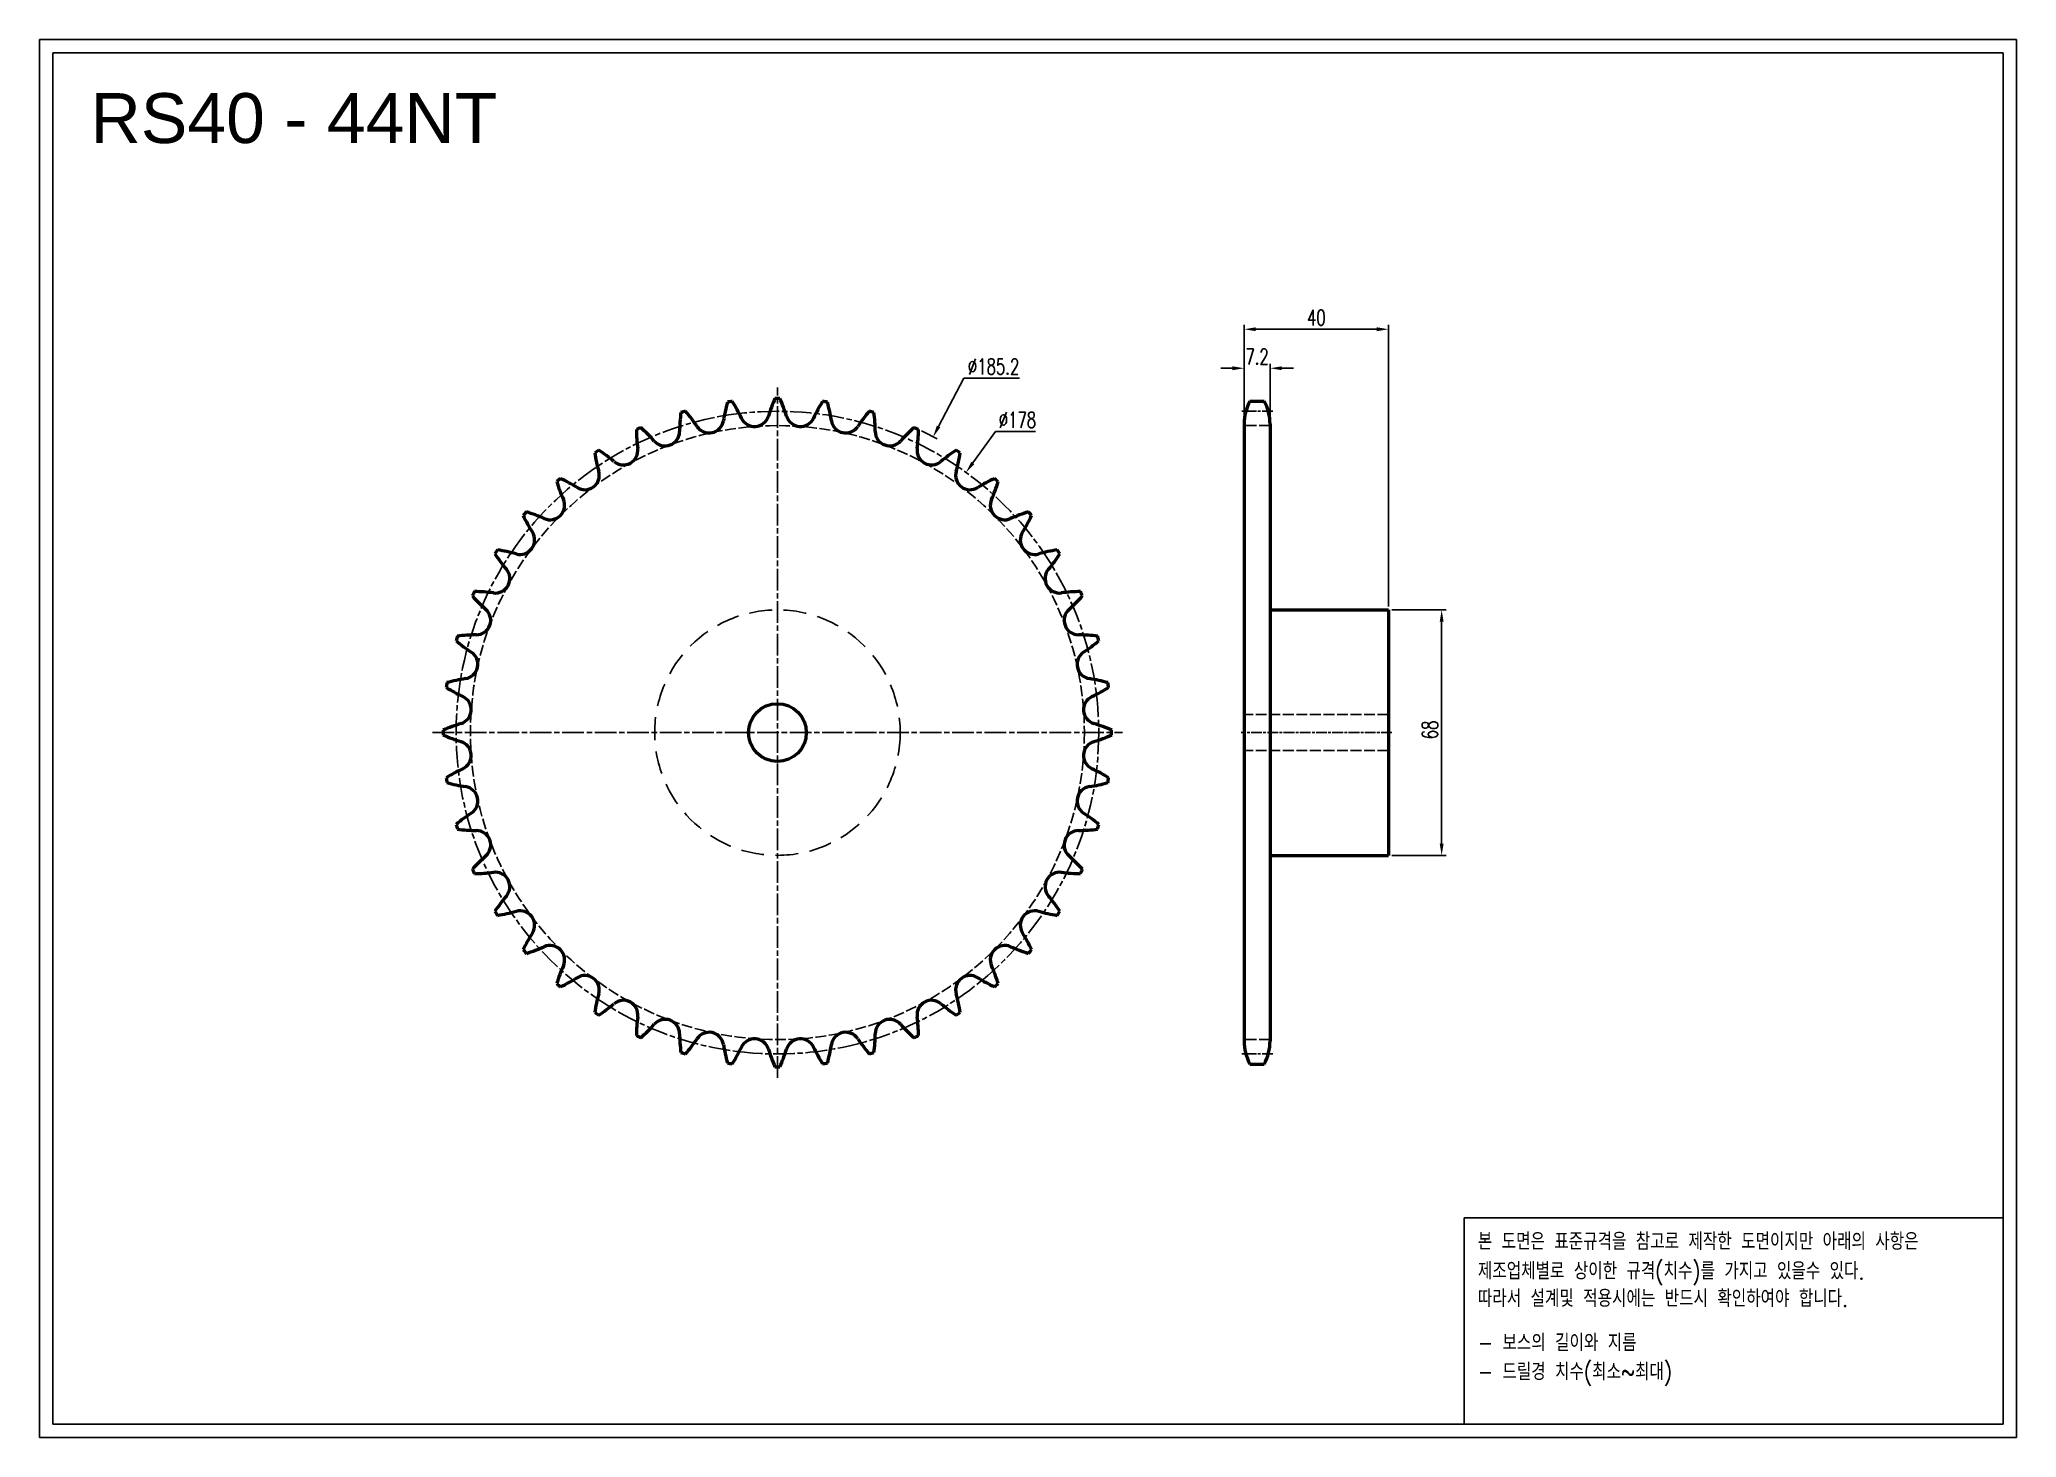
# Model space of a CAD drawing. Header units: millimetres. Extents: x -19411 to -18863, y 2163 to 2550.
import ezdxf

# ---------------------------------------------------------------- set-up
doc = ezdxf.new("R2010")
doc.units = ezdxf.units.MM
for name, pattern in [('AM_ISO02W050', [7.5, 6, -1.5]), ('AM_ISO02W050x2', [3.75, 3, -0.75]), ('AM_ISO08W050', [18, 12, -1.5, 3, -1.5]), ('AM_ISO08W050x2', [9, 6, -0.75, 1.5, -0.75]), ('HIDDEN', [9.525, 6.35, -3.175])]:
    doc.linetypes.add(name, pattern=pattern)
for name, color, linetype, lineweight in [('AM_0N', 7, 'Continuous', 50), ('AM_3N', 6, 'AM_ISO02W050', 25), ('AM_7', 4, 'AM_ISO08W050', 25), ('AM_7N', 4, 'AM_ISO08W050', 25)]:
    doc.layers.add(name, color=color, linetype=linetype, lineweight=lineweight)
doc.layers.add('HL', color=2, linetype='HIDDEN')
doc.layers.add('S-DIM', color=7, linetype='Continuous')
doc.styles.add('HAN', font='ROMANS.shx', dxfattribs={"width": 0.7, "bigfont": 'whgtxt.shx'})
doc.styles.add('HSG', font='SIMPLEX.shx', dxfattribs={"width": 0.7, "bigfont": 'HSG.shx'})
doc.styles.get("Standard").update_dxf_attribs({"font": 'arial.ttf'})
doc.dimstyles.new('APP8', dxfattribs={"dimscale": 1.8, "dimtxt": 2.4, "dimasz": 1.8, "dimexe": 0.7, "dimexo": 0.5, "dimgap": 0.6, "dimtad": 1, "dimtoh": 1, "dimdec": 1, "dimrnd": 0.01, "dimzin": 9, "dimdsep": 46, "dimtxsty": 'HSG', "dimcen": 0, "dimclrd": 1, "dimclre": 1, "dimclrt": 256, "dimazin": 2, "dimtp": 1, "dimtm": 1, "dimtfac": 0.5, "dimtdec": 1, "dimtofl": 0, "dimtmove": 0, "dimatfit": 3, "dimfxl": 0, "dimtvp": 1, "dimtolj": 2, "dimlwd": -1, "dimlwe": -1, "dimarcsym": 0})

# ---------------------------------------------------------------- blocks, each defined once
blk = doc.blocks.new('*D1')
at = {"layer": 'Defpoints', "color": 0, "transparency": 16777216}
for p in [(-19162.96, 2439.93), (-19249.23, 2276.06)]:
    blk.add_point(p, dxfattribs=at)
at = {"layer": 'S-DIM', "color": 1, "transparency": 16777216}
for p, q in [((-19154.42, 2456.16), (-19161.45, 2442.8)), ((-19139.08, 2456.16), (-19154.42, 2456.16))]:
    blk.add_line(p, q, dxfattribs=at)
blk.add_arc((-19206.1, 2358), 92.59, 61.4566, 64.4776, dxfattribs=at)
blk.add_solid([(-19161.93, 2443.05), (-19160.98, 2442.55), (-19162.96, 2439.93)], dxfattribs=at)
at = {"layer": 'S-DIM', "transparency": 16777216, "insert": (-19146.21, 2459.4), "char_height": 4.32, "attachment_point": 5, "style": 'HSG'}
blk.add_mtext('\\A2;∅185.2', dxfattribs=at)
blk = doc.blocks.new('*D2')
at = {"layer": 'Defpoints', "color": 0, "transparency": 16777216}
for p in [(-19153.86, 2430.07), (-19258.33, 2285.92)]:
    blk.add_point(p, dxfattribs=at)
at = {"layer": 'S-DIM', "color": 1, "transparency": 16777216}
for p, q in [((-19145.67, 2441.38), (-19151.96, 2432.7)), ((-19134.65, 2441.38), (-19145.67, 2441.38))]:
    blk.add_line(p, q, dxfattribs=at)
blk.add_solid([(-19152.4, 2433.01), (-19151.52, 2432.38), (-19153.86, 2430.07)], dxfattribs=at)
at = {"layer": 'S-DIM', "transparency": 16777216, "insert": (-19139.62, 2444.62), "char_height": 4.32, "attachment_point": 5, "style": 'HSG'}
blk.add_mtext('\\A2;∅178', dxfattribs=at)
blk = doc.blocks.new('*D3')
at = {"layer": 'Defpoints', "color": 0, "transparency": 16777216}
for p in [(-19069.62, 2458.93), (-19076.82, 2443.41), (-19069.62, 2443.03)]:
    blk.add_point(p, dxfattribs=at)
at = {"layer": 'S-DIM', "color": 1, "transparency": 16777216}
for p, q in [((-19076.82, 2444.31), (-19076.82, 2460.19)), ((-19069.62, 2443.93), (-19069.62, 2460.19)), ((-19080.06, 2458.93), (-19083.3, 2458.93)), ((-19066.38, 2458.93), (-19063.14, 2458.93))]:
    blk.add_line(p, q, dxfattribs=at)
for points in [[(-19080.06, 2459.47), (-19080.06, 2458.39), (-19076.82, 2458.93)], [(-19066.38, 2459.47), (-19066.38, 2458.39), (-19069.62, 2458.93)]]:
    blk.add_solid(points, dxfattribs=at)
at = {"layer": 'S-DIM', "transparency": 16777216, "insert": (-19073.22, 2462.17), "char_height": 4.32, "attachment_point": 5, "style": 'HSG'}
blk.add_mtext('\\A2;7.2', dxfattribs=at)
blk = doc.blocks.new('*D4')
at = {"layer": 'Defpoints', "color": 0, "transparency": 16777216}
for p in [(-19036.82, 2469.73), (-19076.82, 2443.41), (-19036.82, 2392)]:
    blk.add_point(p, dxfattribs=at)
at = {"layer": 'S-DIM', "color": 1, "transparency": 16777216}
for p, q in [((-19076.82, 2444.31), (-19076.82, 2470.99)), ((-19036.82, 2392.9), (-19036.82, 2470.99)), ((-19073.58, 2469.73), (-19040.06, 2469.73))]:
    blk.add_line(p, q, dxfattribs=at)
for points in [[(-19073.58, 2470.27), (-19073.58, 2469.19), (-19076.82, 2469.73)], [(-19040.06, 2470.27), (-19040.06, 2469.19), (-19036.82, 2469.73)]]:
    blk.add_solid(points, dxfattribs=at)
at = {"layer": 'S-DIM', "transparency": 16777216, "insert": (-19056.82, 2472.97), "char_height": 4.32, "attachment_point": 5, "style": 'HSG'}
blk.add_mtext('\\A2;40', dxfattribs=at)
blk = doc.blocks.new('*D5')
at = {"layer": 'Defpoints', "color": 0, "transparency": 16777216}
for p in [(-19036.82, 2392), (-19036.82, 2324), (-19022.09, 2324)]:
    blk.add_point(p, dxfattribs=at)
at = {"layer": 'S-DIM', "color": 1, "transparency": 16777216}
for p, q in [((-19035.92, 2392), (-19020.83, 2392)), ((-19022.09, 2388.76), (-19022.09, 2327.24)), ((-19035.92, 2324), (-19020.83, 2324))]:
    blk.add_line(p, q, dxfattribs=at)
for points in [[(-19022.63, 2388.76), (-19021.55, 2388.76), (-19022.09, 2392)], [(-19022.63, 2327.24), (-19021.55, 2327.24), (-19022.09, 2324)]]:
    blk.add_solid(points, dxfattribs=at)
at = {"layer": 'S-DIM', "transparency": 16777216, "insert": (-19025.33, 2358.75), "char_height": 4.32, "attachment_point": 5, "rotation": 90, "style": 'HSG'}
blk.add_mtext('\\A2;68', dxfattribs=at)
blk = doc.blocks.new('notice1')
at = {"color": 4}
blk.add_lwpolyline([(-22142.12, 1735.9), (-22053.8, 1735.9), (-22053.8, 1702.07), (-22142.12, 1702.07)], close=True, dxfattribs=at)
at = {"color": 4, "style": 'HAN', "width": 0.8}
for s, p in [('본 도면은 표준규격을 참고로 제작한 도면이지만 아래의 사항은', (-22139.9, 1730.62)), ('제조업체별로 상이한 규격(치수)를 가지고 있을수 있다.', (-22139.9, 1725.78)), ('따라서 설계및 적용시에는 반드시 확인하여야 합니다.', (-22139.9, 1721.28)), ('- 보스의 길이와 지름', (-22139.9, 1714.03)), ('- 드릴경 치수(최소~최대)', (-22139.9, 1709.27))]:
    blk.add_text(s, height=2.7949, dxfattribs=at).set_placement(p)

msp = doc.modelspace()

# ---------------------------------------------------------------- linework, layer by layer
for points in [[(-19410.51, 2549.99), (-18862.86, 2549.99), (-18862.86, 2162.75), (-19410.51, 2162.75)], [(-19406.83, 2546.3), (-18866.54, 2546.3), (-18866.54, 2166.44), (-19406.83, 2166.44)]]:
    msp.add_lwpolyline(points, close=True)
at = {"layer": 'AM_0N'}
for p, q in [((-19075.21, 2449.81), (-19071.23, 2449.81)), ((-19076.82, 2443.41), (-19076.82, 2272.58)), ((-19069.62, 2443.41), (-19069.62, 2272.58)), ((-19069.62, 2392), (-19036.82, 2392)), ((-19036.82, 2392), (-19036.82, 2324)), ((-19069.62, 2324), (-19036.82, 2324)), ((-19075.21, 2266.18), (-19071.23, 2266.18))]:
    msp.add_line(p, q, dxfattribs=at)
msp.add_circle((-19206.1, 2358), 8, dxfattribs=at)
for centre, radius, start, end in [((-19177.68, 2437.73), 43.88, 164.3698, 171.25), ((-19206.1, 2358), 92.59, 97.7618, 98.6018), ((-19255.82, 2426.49), 43.88, 25.1136, 31.9938), ((-19166.63, 2432.87), 43.88, 156.188, 163.0682), ((-19206.1, 2358), 92.59, 89.58, 90.42), ((-19245.57, 2432.87), 43.88, 16.9318, 23.812), ((-19156.37, 2426.49), 43.88, 148.0062, 154.8864), ((-19206.1, 2358), 92.59, 81.3982, 82.2382), ((-19234.51, 2437.73), 43.88, 8.75, 15.6302), ((-19063.32, 2443.41), 13.5, 151.7009, 180), ((-19083.12, 2443.41), 13.5, 0, 28.2991), ((-19189.32, 2440.96), 43.88, 172.5516, 179.4318), ((-19206.1, 2358), 92.59, 105.9436, 106.7837), ((-19265.06, 2418.72), 43.88, 33.2955, 40.1756), ((-19225.03, 2445.01), 4.01, 213.2955, 351.25), ((-19212.45, 2446.82), 4.01, 205.1136, 343.0682), ((-19199.74, 2446.82), 4.01, 196.9318, 334.8864), ((-19187.17, 2445.01), 4.01, 188.75, 326.7045), ((-19147.13, 2418.72), 43.88, 139.8244, 146.7045), ((-19206.1, 2358), 92.59, 73.2163, 74.0564), ((-19222.87, 2440.96), 43.88, 0.5682, 7.4484), ((-19206.1, 2358), 92.59, 114.1254, 114.9655), ((-19201.3, 2442.5), 43.88, 180.7335, 187.6136), ((-19273.1, 2409.71), 43.88, 41.4773, 48.3574), ((-19237.22, 2441.43), 4.01, 221.4773, 359.4318), ((-19174.98, 2441.43), 4.01, 180.5682, 318.5227), ((-19139.09, 2409.71), 43.88, 131.6426, 138.5227), ((-19206.1, 2358), 92.59, 65.0345, 65.8746), ((-19210.89, 2442.5), 43.88, 352.3864, 359.2665), ((-19206.1, 2358), 92.59, 122.3073, 123.1473), ((-19213.37, 2442.32), 43.88, 188.9153, 195.7955), ((-19279.78, 2399.65), 43.88, 49.6591, 56.5393), ((-19248.77, 2436.16), 4.01, 229.6591, 7.6136), ((-19163.42, 2436.16), 4.01, 172.3864, 310.3409), ((-19132.41, 2399.65), 43.88, 123.4607, 130.3409), ((-19206.1, 2358), 92.59, 56.8527, 57.6927), ((-19198.82, 2442.32), 43.88, 344.2045, 351.0847), ((-19206.1, 2358), 92.59, 130.4891, 131.3291), ((-19225.3, 2440.43), 43.88, 197.0971, 203.9773), ((-19284.96, 2388.74), 43.88, 57.8409, 64.7211), ((-19259.46, 2429.29), 4.01, 237.8409, 15.7955), ((-19152.73, 2429.29), 4.01, 164.2045, 302.1591), ((-19127.23, 2388.74), 43.88, 115.2789, 122.1591), ((-19186.89, 2440.43), 43.88, 336.0227, 342.9029), ((-19206.1, 2358), 92.59, 48.6709, 49.5109), ((-19269.06, 2420.97), 4.01, 246.0227, 23.9773), ((-19143.13, 2420.97), 4.01, 156.0227, 293.9773), ((-19206.1, 2358), 92.59, 138.6709, 139.5109), ((-19236.84, 2436.86), 43.88, 205.2789, 212.1591), ((-19288.53, 2377.2), 43.88, 66.0227, 72.9029), ((-19123.66, 2377.2), 43.88, 107.0971, 113.9773), ((-19175.36, 2436.86), 43.88, 327.8409, 334.7211), ((-19206.1, 2358), 92.59, 40.4891, 41.3291), ((-19277.38, 2411.36), 4.01, 254.2045, 32.1591), ((-19134.81, 2411.36), 4.01, 147.8409, 285.7955), ((-19206.1, 2358), 92.59, 146.8527, 147.6927), ((-19247.75, 2431.68), 43.88, 213.4607, 220.3409), ((-19290.42, 2365.27), 43.88, 74.2045, 81.0847), ((-19121.77, 2365.27), 43.88, 98.9153, 105.7955), ((-19164.45, 2431.68), 43.88, 319.6591, 326.5393), ((-19206.1, 2358), 92.59, 32.3073, 33.1473), ((-19284.25, 2400.67), 4.01, 262.3864, 40.3409), ((-19127.94, 2400.67), 4.01, 139.6591, 277.6136), ((-19206.1, 2358), 92.59, 155.0345, 155.8746), ((-19257.81, 2425), 43.88, 221.6426, 228.5227), ((-19290.6, 2353.2), 43.88, 82.3864, 89.2665), ((-19121.59, 2353.2), 43.88, 90.7335, 97.6136), ((-19154.38, 2425), 43.88, 311.4773, 318.3574), ((-19206.1, 2358), 92.59, 24.1254, 24.9655), ((-19289.53, 2389.12), 4.01, 270.5682, 48.5227), ((-19122.66, 2389.12), 4.01, 131.4773, 269.4318), ((-19206.1, 2358), 92.59, 163.2163, 164.0564), ((-19266.82, 2416.96), 43.88, 229.8244, 236.7045), ((-19289.06, 2341.22), 43.88, 90.5682, 97.4484), ((-19123.13, 2341.22), 43.88, 82.5516, 89.4318), ((-19145.37, 2416.96), 43.88, 303.2955, 310.1756), ((-19206.1, 2358), 92.59, 15.9436, 16.7837), ((-19293.11, 2376.93), 4.01, 278.75, 56.7045), ((-19119.08, 2376.93), 4.01, 123.2955, 261.25), ((-19206.1, 2358), 92.59, 171.3982, 172.2382), ((-19285.83, 2329.58), 43.88, 98.75, 105.6302), ((-19126.37, 2329.58), 43.88, 74.3698, 81.25), ((-19206.1, 2358), 92.59, 7.7618, 8.6018), ((-19274.59, 2407.72), 43.88, 238.0062, 244.8864), ((-19294.92, 2364.35), 4.01, 286.9318, 64.8864), ((-19117.27, 2364.35), 4.01, 115.1136, 253.0682), ((-19137.6, 2407.72), 43.88, 295.1136, 301.9938), ((-19280.97, 2318.53), 43.88, 106.9318, 113.812), ((-19131.22, 2318.53), 43.88, 66.188, 73.0682), ((-19206.1, 2358), 92.59, 179.58, 180.42), ((-19280.97, 2397.47), 43.88, 246.188, 253.0682), ((-19294.92, 2351.64), 4.01, 295.1136, 73.0682), ((-19117.27, 2351.64), 4.01, 106.9318, 244.8864), ((-19131.22, 2397.47), 43.88, 286.9318, 293.812), ((-19206.1, 2358), 92.59, 359.58, 0.42), ((-19274.59, 2308.27), 43.88, 115.1136, 121.9938), ((-19206.1, 2358), 92.59, 187.7618, 188.6018), ((-19285.83, 2386.41), 43.88, 254.3698, 261.25), ((-19126.37, 2386.41), 43.88, 278.75, 285.6302), ((-19137.6, 2308.27), 43.88, 58.0062, 64.8864), ((-19206.1, 2358), 92.59, 351.3982, 352.2382), ((-19293.11, 2339.07), 4.01, 303.2955, 81.25), ((-19119.08, 2339.07), 4.01, 98.75, 236.7045), ((-19266.82, 2299.03), 43.88, 123.2955, 130.1756), ((-19145.37, 2299.03), 43.88, 49.8244, 56.7045), ((-19206.1, 2358), 92.59, 195.9436, 196.7837), ((-19289.06, 2374.77), 43.88, 262.5516, 269.4318), ((-19289.53, 2326.88), 4.01, 311.4773, 89.4318), ((-19122.66, 2326.88), 4.01, 90.5682, 228.5227), ((-19123.13, 2374.77), 43.88, 270.5682, 277.4484), ((-19206.1, 2358), 92.59, 343.2163, 344.0564), ((-19257.81, 2290.99), 43.88, 131.4773, 138.3574), ((-19154.38, 2290.99), 43.88, 41.6426, 48.5227), ((-19206.1, 2358), 92.59, 204.1254, 204.9655), ((-19290.6, 2362.8), 43.88, 270.7335, 277.6136), ((-19284.25, 2315.32), 4.01, 319.6591, 97.6136), ((-19127.94, 2315.32), 4.01, 82.3864, 220.3409), ((-19121.59, 2362.8), 43.88, 262.3864, 269.2665), ((-19206.1, 2358), 92.59, 335.0345, 335.8746), ((-19247.75, 2284.31), 43.88, 139.6591, 146.5393), ((-19164.45, 2284.31), 43.88, 33.4607, 40.3409), ((-19206.1, 2358), 92.59, 212.3073, 213.1473), ((-19290.42, 2350.72), 43.88, 278.9153, 285.7955), ((-19277.38, 2304.63), 4.01, 327.8409, 105.7955), ((-19134.81, 2304.63), 4.01, 74.2045, 212.1591), ((-19121.77, 2350.72), 43.88, 254.2045, 261.0847), ((-19206.1, 2358), 92.59, 326.8527, 327.6927), ((-19236.84, 2279.14), 43.88, 147.8409, 154.7211), ((-19175.36, 2279.14), 43.88, 25.2789, 32.1591), ((-19206.1, 2358), 92.59, 220.4891, 221.3291), ((-19288.53, 2338.79), 43.88, 287.0971, 293.9773), ((-19269.06, 2295.03), 4.01, 336.0227, 113.9773), ((-19143.13, 2295.03), 4.01, 66.0227, 203.9773), ((-19123.66, 2338.79), 43.88, 246.0227, 252.9029), ((-19206.1, 2358), 92.59, 318.6709, 319.5109), ((-19225.3, 2275.56), 43.88, 156.0227, 162.9029), ((-19284.96, 2327.26), 43.88, 295.2789, 302.1591), ((-19259.46, 2286.71), 4.01, 344.2045, 122.1591), ((-19152.73, 2286.71), 4.01, 57.8409, 195.7955), ((-19127.23, 2327.26), 43.88, 237.8409, 244.7211), ((-19186.89, 2275.56), 43.88, 17.0971, 23.9773), ((-19206.1, 2358), 92.59, 228.6709, 229.5109), ((-19213.37, 2273.67), 43.88, 164.2045, 171.0847), ((-19248.77, 2279.84), 4.01, 352.3864, 130.3409), ((-19163.42, 2279.84), 4.01, 49.6591, 187.6136), ((-19198.82, 2273.67), 43.88, 8.9153, 15.7955), ((-19206.1, 2358), 92.59, 310.4891, 311.3291), ((-19206.1, 2358), 92.59, 236.8527, 237.6927), ((-19279.78, 2316.35), 43.88, 303.4607, 310.3409), ((-19201.3, 2273.49), 43.88, 172.3864, 179.2665), ((-19237.22, 2274.56), 4.01, 0.5682, 138.5227), ((-19174.98, 2274.56), 4.01, 41.4773, 179.4318), ((-19210.89, 2273.49), 43.88, 0.7335, 7.6136), ((-19132.41, 2316.35), 43.88, 229.6591, 236.5393), ((-19206.1, 2358), 92.59, 302.3073, 303.1473), ((-19206.1, 2358), 92.59, 245.0345, 245.8746), ((-19273.1, 2306.28), 43.88, 311.6426, 318.5227), ((-19189.32, 2275.04), 43.88, 180.5682, 187.4484), ((-19265.06, 2297.28), 43.88, 319.8244, 326.7045), ((-19225.03, 2270.98), 4.01, 8.75, 146.7045), ((-19212.45, 2269.17), 4.01, 16.9318, 154.8864), ((-19199.74, 2269.17), 4.01, 25.1136, 163.0682), ((-19187.17, 2270.98), 4.01, 33.2955, 171.25), ((-19147.13, 2297.28), 43.88, 213.2955, 220.1756), ((-19222.87, 2275.04), 43.88, 352.5516, 359.4318), ((-19139.09, 2306.28), 43.88, 221.4773, 228.3574), ((-19206.1, 2358), 92.59, 294.1254, 294.9655), ((-19206.1, 2358), 92.59, 253.2163, 254.0564), ((-19177.68, 2278.27), 43.88, 188.75, 195.6302), ((-19255.82, 2289.5), 43.88, 328.0062, 334.8864), ((-19166.63, 2283.12), 43.88, 196.9318, 203.812), ((-19245.57, 2283.12), 43.88, 336.188, 343.0682), ((-19156.37, 2289.5), 43.88, 205.1136, 211.9938), ((-19234.51, 2278.27), 43.88, 344.3698, 351.25), ((-19206.1, 2358), 92.59, 285.9436, 286.7837), ((-19063.32, 2272.58), 13.5, 180, 208.2991), ((-19083.12, 2272.58), 13.5, 331.7009, 0), ((-19206.1, 2358), 92.59, 261.3982, 262.2382), ((-19206.1, 2358), 92.59, 269.58, 270.42), ((-19206.1, 2358), 92.59, 277.7618, 278.6018)]:
    msp.add_arc(centre, radius, start, end, dxfattribs=at)
at = {"layer": 'AM_3N', "linetype": 'AM_ISO02W050x2'}
for p, q in [((-19069.62, 2443.03), (-19076.82, 2443.03)), ((-19069.62, 2272.96), (-19076.82, 2272.96))]:
    msp.add_line(p, q, dxfattribs=at)
at = {"layer": 'AM_3N', "color": 2, "linetype": 'AM_ISO02W050x2'}
for p, q in [((-19036.82, 2363), (-19076.82, 2363)), ((-19036.82, 2353), (-19076.82, 2353))]:
    msp.add_line(p, q, dxfattribs=at)
at = {"layer": 'AM_3N', "linetype": 'AM_ISO02W050x2'}
msp.add_circle((-19206.1, 2358), 85.04, dxfattribs=at)
at = {"layer": 'AM_7', "linetype": 'AM_ISO08W050x2'}
msp.add_circle((-19206.1, 2358), 89.01, dxfattribs=at)
at = {"layer": 'AM_7N', "linetype": 'AM_ISO08W050x2'}
for p, q in [((-19206.1, 2262.4), (-19206.1, 2453.59)), ((-19301.69, 2358), (-19110.5, 2358))]:
    msp.add_line(p, q, dxfattribs=at)
at = {"layer": 'AM_7N', "linetype": 'AM_ISO08W050x2', "ltscale": 0.5}
for p, q in [((-19068.86, 2447.01), (-19077.59, 2447.01)), ((-19035.88, 2358), (-19077.59, 2358)), ((-19068.86, 2268.99), (-19077.59, 2268.99))]:
    msp.add_line(p, q, dxfattribs=at)
at = {"layer": 'HL'}
msp.add_circle((-19206.1, 2358), 34, dxfattribs=at)

# ---------------------------------------------------------------- block references
at = {"xscale": 1.69, "yscale": 1.69, "zscale": 1.69}
msp.add_blockref('notice1', (18404.37, -710.05), dxfattribs=at)

# ---------------------------------------------------------------- texts
msp.add_text('RS40 - 44NT', height=13.8298).set_placement((-19396.41, 2521.31))

# ---------------------------------------------------------------- dimensions: what is measured, and where the dimension line sits
at = {"layer": 'S-DIM'}
dim = msp.add_linear_dim(base=(-19036.82, 2469.73), p1=(-19076.82, 2443.41), p2=(-19036.82, 2392), dimstyle='APP8', dxfattribs=at)
dim.commit()
dim.dimension.update_dxf_attribs({"geometry": '*D4', "text_midpoint": (-19056.82, 2472.97)})
dim = msp.add_linear_dim(base=(-19069.62, 2458.93), p1=(-19076.82, 2443.41), p2=(-19069.62, 2443.03), dimstyle='APP8', dxfattribs=at)
dim.commit()
dim.dimension.update_dxf_attribs({"geometry": '*D3', "text_midpoint": (-19073.22, 2458.93), "dimtype": 128})
at = {"layer": 'S-DIM', "color": 3}
for p1, p2, picture, middle in [((-19249.23, 2276.06), (-19162.96, 2439.93), '*D1', (-19146.21, 2456.16)), ((-19258.33, 2285.92), (-19153.86, 2430.07), '*D2', (-19139.62, 2441.38))]:
    dim = msp.add_diameter_dim_2p(p1=p1, p2=p2, dimstyle='APP8', dxfattribs=at)
    dim.commit()
    dim.dimension.update_dxf_attribs({"geometry": picture, "text_midpoint": middle, "dimtype": 131})
at = {"layer": 'S-DIM'}
dim = msp.add_linear_dim(base=(-19022.09, 2324), p1=(-19036.82, 2392), p2=(-19036.82, 2324), angle=90, dimstyle='APP8', dxfattribs=at)
dim.commit()
dim.dimension.update_dxf_attribs({"geometry": '*D5', "text_midpoint": (-19022.09, 2358.75), "dimtype": 128})

doc.saveas('drawing.dxf')
